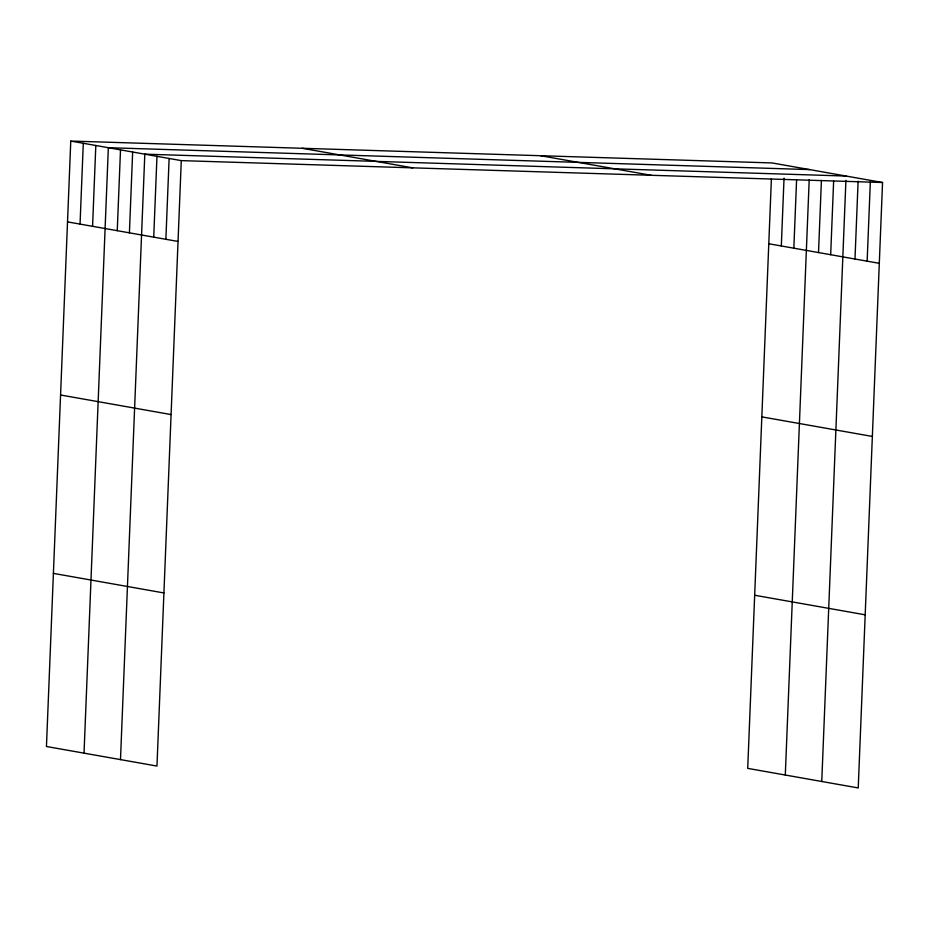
<?xml version="1.0" encoding="UTF-8"?>
<svg xmlns="http://www.w3.org/2000/svg" width="929" height="929" viewBox="0 0 929 929"><rect width="100%" height="100%" fill="white"/><g stroke="black" fill="none" stroke-linecap="round" stroke-linejoin="round"><path stroke-width="1.39" d="M70.767 141.057L46.45 746.498L156.966 766.065L181.283 160.624L70.767 141.057L772.034 162.935L882.55 182.502L858.233 787.943L747.717 768.376L771.395 178.809M80.045 224.098L83.296 143.275M92.575 226.316L95.815 145.493M84.028 753.152L108.345 147.711L809.612 169.589M117.251 230.682L120.503 149.871M129.41 232.842L132.65 152.019M120.491 759.608L144.808 154.168L846.075 176.045M153.726 237.139L156.966 156.327M165.873 239.299L169.124 158.476M781.312 245.976L784.041 178.147M793.842 248.194L796.571 180.365M785.295 775.03L809.205 179.692M818.519 252.56L821.422 180.4M830.677 254.709L833.638 181.109M821.759 781.486L845.913 180.377M854.994 259.017L858.117 181.085M867.152 261.165L870.334 181.794M181.283 160.624L882.55 182.502M540.62 155.712L651.136 175.279M302.18 148.28L412.697 167.847M768.794 243.758L879.298 263.325M67.515 221.88L178.031 241.447M761.838 416.877L872.354 436.444M60.571 394.999L171.075 414.566M754.673 595.245L865.189 614.812M53.406 573.379L163.91 592.946"/></g></svg>
